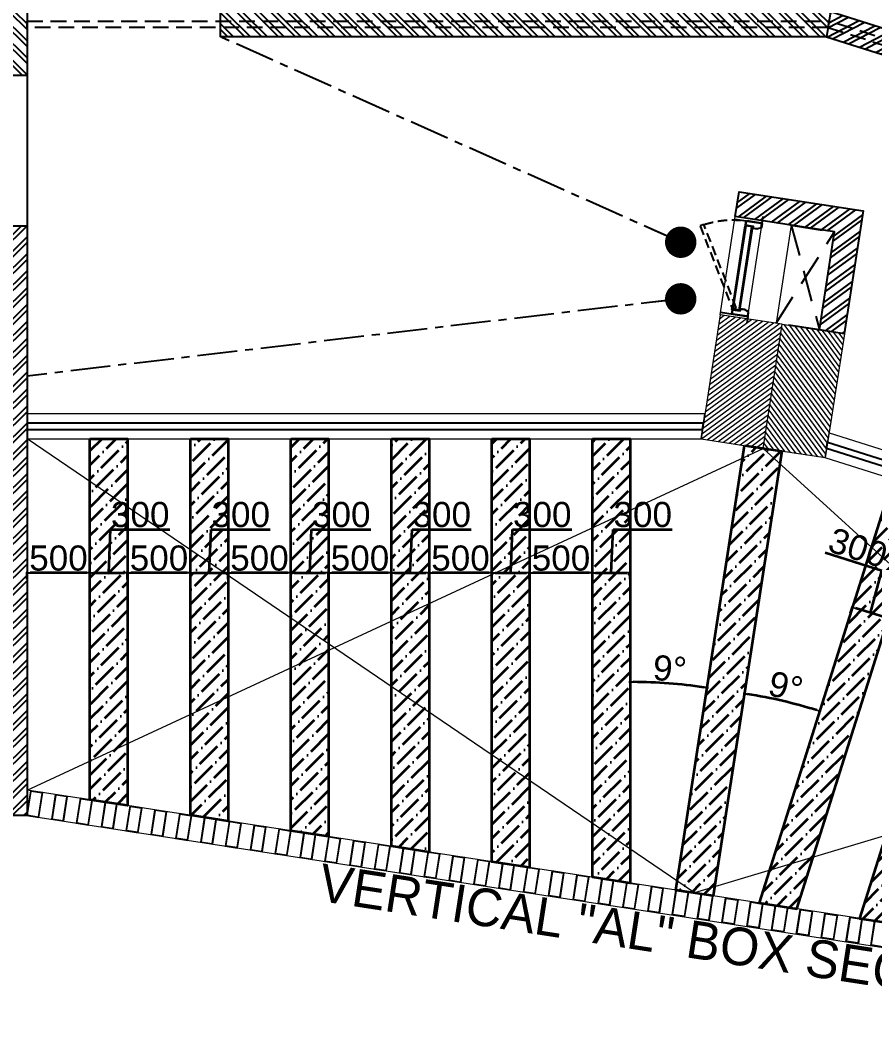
# Model space of a CAD drawing. Header units: millimetres. Extents: x 263321 to 2483465, y 33647 to 614421.
# Drawn here: x 2406541 to 2413346, y 375054 to 383017 of the extents above; entities that cross this region are included whole.
import ezdxf

# ---------------------------------------------------------------- set-up
doc = ezdxf.new("R2010")
doc.units = ezdxf.units.MM
doc.header["$PDMODE"] = 3
for name, pattern in [('( Hidden )', [0.375, 0.25, -0.125]), ('CENTER', [50.8, 31.75, -6.35, 6.35, -6.35]), ('HIDDEN', [0.375, 0.25, -0.125]), ('HIDDEN2', [0.1875, 0.125, -0.0625])]:
    doc.linetypes.add(name, pattern=pattern)
for name, color, linetype in [('A-PLAN -GLASS FRAME', 4, 'Continuous'), ('A-PLAN-DOOR', 7, 'Continuous'), ('A-PLAN-HIDDEN', 1, 'HIDDEN'), ('A-PLAN-RAILING', 2, 'Continuous'), ('A-PLAN-SLOPE', 250, 'Continuous'), ('A-PLAN-TEXT', 4, 'Continuous'), ('A-PLAN-WALL', 6, 'Continuous'), ('A-PLAN-WALL HATCH', 8, 'Continuous'), ('DIMENSIONS', 1, 'Continuous')]:
    doc.layers.add(name, color=color, linetype=linetype)
for name, color, linetype, lineweight in [('A-PLAN-COLUMN', 3, 'Continuous', 0), ('A-PLAN-RCC-HATCH', 8, 'Continuous', 13), ('A-PLAN-THIN', 251, 'Continuous', 15), ('IN-WALL', 134, 'Continuous', 25), ('Revisions', 250, 'Continuous', 13), ('SLAB', 3, 'Continuous', 35), ('TOA-FL-CPT-1', 8, 'Continuous', 5)]:
    doc.layers.add(name, color=color, linetype=linetype, lineweight=lineweight)
doc.styles.add('ARIAL', font='arial.ttf')
doc.styles.get("Standard").update_dxf_attribs({"font": 'arial.ttf'})
doc.dimstyles.new('DIM40', dxfattribs={"dimtxt": 80, "dimasz": 20, "dimexe": 30, "dimexo": 25, "dimgap": 20, "dimtad": 1, "dimdec": 0, "dimzin": 0, "dimdsep": 46, "dimtxsty": 'Standard', "dimblk1": 'DOT', "dimblk2": 'DOT', "dimsah": 1, "dimcen": 0.09, "dimclrd": 1, "dimclre": 1, "dimclrt": 2, "dimadec": 0, "dimazin": 0, "dimtfac": 1, "dimtdec": 0, "dimtofl": 0, "dimtmove": 0, "dimatfit": 0, "dimldrblk": 'DOT', "dimfxl": 1, "dimtolj": 1, "dimtzin": 0, "dimarcsym": 0})
doc.dimstyles.new('RSP 250', dxfattribs={"dimtxt": 225, "dimasz": 50, "dimexe": 0, "dimexo": 0, "dimgap": 25, "dimtad": 1, "dimdsep": 46, "dimtxsty": 'Standard', "dimblk": 'DOT', "dimcen": 2.5, "dimclrd": 256, "dimclre": 256, "dimclrt": 4, "dimadec": 0, "dimazin": 0, "dimtfac": 1, "dimtmove": 0, "dimatfit": 3, "dimfxl": 1, "dimarcsym": 0})
pattern_1 = [(45, (-240711.29, -277412.22), (42.09495, 154.348152), [198.4375, -39.6875, 0, -39.6875])]

# ---------------------------------------------------------------- blocks, each defined once
blk = doc.blocks.new('Columns')
at = {"layer": 'A-PLAN-RCC-HATCH'}
h = blk.add_hatch(dxfattribs=at)
h.set_pattern_fill('ANSI31', color=256, scale=250, angle=-8.75709, style=0)
h.set_pattern_definition([(36.2429116, (380108.467, -683846.95), (-18.4753086, 25.2036798), [])])
h.paths.add_polyline_path([(35404.6, -31463), (35898.7, -31539.1), (36051, -30550.8), (35556.8, -30474.6)])
h = blk.add_hatch(dxfattribs=at)
h.set_pattern_fill('ANSI31', color=256, scale=250, angle=-8.75709, style=0)
h.set_pattern_definition([(126.2429116, (-488660.95, -550020.52), (25.2036798, 18.4753086), [])])
h.paths.add_polyline_path([(36392.9, -31615.2), (35898.7, -31539.1), (36051, -30550.8), (36545.2, -30626.9)])
at = {"layer": 'A-PLAN-COLUMN', "elevation": 0}
for points in [[(35404.6, -31463), (35898.7, -31539.1), (36051, -30550.8), (35556.8, -30474.6)], [(36392.9, -31615.2), (35898.7, -31539.1), (36051, -30550.8), (36545.2, -30626.9)]]:
    blk.add_lwpolyline(points, close=True, dxfattribs=at)
blk = doc.blocks.new('A$C3F28102C')
at = {"layer": 'A-PLAN-DOOR'}
h = blk.add_hatch(dxfattribs=at)
h.set_pattern_fill('ANSI31', color=256, style=0)
h.set_pattern_definition([(315, (-1529.3283, 1000.1135), (-0.44194174, -0.44194174), [])])
h.paths.add_polyline_path([(1.3, -14.9), (0, -14.9), (0, 0), (1.3, 0)])
h.paths.add_polyline_path([(1.3, 0.2), (1.3, 0), (0, 0), (0, 1.1, 0.115729)])
h.paths.add_polyline_path([(4.9, -14.9), (3.6, -14.9), (3.6, 0), (4.9, 0)])
h.paths.add_polyline_path([(4.9, 0), (3.6, 0), (3.6, 0.2, 0.115729), (4.9, 1.1)])
at = {"layer": 'A-PLAN-DOOR', "color": 2}
for points in [[(1.3, 0.2), (1.3, -14.9), (0, -14.9), (0, 1.1)], [(3.6, 0.2), (3.6, -14.9), (4.9, -14.9), (4.9, 1.1)]]:
    blk.add_lwpolyline(points, dxfattribs=at)
for radius in [3.42, 2.42]:
    blk.add_circle((2.5, 3.4), radius, dxfattribs=at)
blk = doc.blocks.new('shaft door 750')
at = {"layer": 'A-PLAN-DOOR'}
for p, q in [((335.5, 59.8), (-335.5, 59.8)), ((-335.5, 0), (-335.5, 59.8)), ((335.5, 53.4), (-335.5, 53.4)), ((335.5, 6.5), (-335.5, 6.5)), ((335.5, 0), (-335.5, 0)), ((335.5, 0), (335.5, 59.8)), ((-374, -69.8), (-374, -64.8)), ((-374, -64.8), (-374, -69.8))]:
    blk.add_line(p, q, dxfattribs=at)
at = {"layer": 'A-PLAN-DOOR', "linetype": 'HIDDEN', "ltscale": 300}
blk.add_lwpolyline([(336.8, 59.8), (320.3, 31.3), (-295.2, 386.7), (-278.8, 415.2)], close=True, dxfattribs=at)
at = {"layer": 'A-PLAN-DOOR'}
for points in [[(-375, 150), (-375, 150), (-375, -70), (-430, -70)], [(375, 150.2), (375, 150.2), (375, -70), (430, -70)]]:
    blk.add_lwpolyline(points, dxfattribs=at)
for points in [[(-375, 51.9), (-374, 51.9), (-374, -61.8), (-375, -61.8)], [(-372.5, 58.3), (-340.6, 58.3), (-340.6, -3.5), (-325.6, -3.5), (-325.6, -34.7), (-340.2, -68.3), (-372.5, -68.3), (-372.5, -59.8), (-374, -59.8), (-374, -61.8), (-374, -69.8), (-339.1, -69.8), (-324.1, -34.9), (-324.1, -2), (-339.1, -2), (-339.1, 59.8), (-374, 59.8), (-374, 49.9), (-372.5, 49.9)], [(372.5, 58.3), (340.6, 58.3), (340.6, -3.5), (325.6, -3.5), (325.6, -34.7), (340.2, -68.3), (372.5, -68.3), (372.5, -59.8), (374, -59.8), (374, -61.8), (374, -69.8), (339.1, -69.8), (324.1, -34.9), (324.1, -2), (339.1, -2), (339.1, 59.8), (374, 59.8), (374, 49.9), (372.5, 49.9)], [(375, 51.9), (374, 51.9), (374, -61.8), (375, -61.8)]]:
    blk.add_lwpolyline(points, close=True, dxfattribs=at)
at = {"layer": 'A-PLAN-DOOR', "linetype": 'HIDDEN', "ltscale": 300}
blk.add_arc((337.6, 59.8), 711.6, 152.68066, 180, dxfattribs=at)
at = {"layer": 'A-PLAN-THIN'}
for p, q in [((395, 150), (-395, 150)), ((375, -70), (-375, -70))]:
    blk.add_line(p, q, dxfattribs=at)
at = {"layer": 'A-PLAN-DOOR', "xscale": -0.9973404255317604, "yscale": 0.9973404255317604, "zscale": 0.9973404255317604}
blk.add_blockref('A$C3F28102C', (339.1, 59.8), dxfattribs=at)
blk = doc.blocks.new('_DOT')
at = {"color": 0, "linetype": 'ByBlock'}
blk.add_line((-0.5, 0), (-1, 0), dxfattribs=at)
at = {"color": 0, "linetype": 'ByBlock', "const_width": 0.5}
blk.add_lwpolyline([(-0.25, 0, 1), (0.25, 0, 1)], format="xyb", close=True, dxfattribs=at)
blk = doc.blocks.new('Louvers Facade')
at = {"layer": 'A-PLAN-THIN'}
for p, q in [((916.4, -1672.5), (-4397.4, 1943.7)), ((-4397.4, -853.9), (1461.7, 1867.6)), ((1461.7, 1867.6), (6230.1, -2491)), ((7072, 176.9), (916.4, -1672.5))]:
    blk.add_line(p, q, dxfattribs=at)
blk.add_lwpolyline([(-4397.4, -853.9), (-4397.4, -1056.3), (6169.2, -2684), (6230.1, -2491)], close=True, dxfattribs=at)
at = {"layer": 'Revisions'}
for points in [[(-4401.7, -1055.6), (-4302.9, -1070.9), (-4272.4, -873.2), (-4371.3, -858)], [(-4396, -1051.5), (-4307.1, -1065.2), (-4278.1, -877.4), (-4367.1, -863.7)], [(-4204.1, -1086.1), (-4105.2, -1101.3), (-4074.8, -903.6), (-4173.6, -888.4)], [(-4198.4, -1081.9), (-4109.4, -1095.6), (-4080.5, -907.8), (-4169.4, -894.1)], [(-4006.4, -1116.5), (-3907.6, -1131.8), (-3877.1, -934.1), (-3975.9, -918.9)], [(-4000.7, -1112.4), (-3911.7, -1126.1), (-3882.8, -938.3), (-3971.8, -924.6)], [(-3808.7, -1147), (-3709.9, -1162.2), (-3679.4, -964.5), (-3778.3, -949.3)], [(-3803, -1142.8), (-3714.1, -1156.5), (-3685.1, -968.7), (-3774.1, -955)], [(-3611.1, -1177.4), (-3512.2, -1192.7), (-3481.8, -995), (-3580.6, -979.8)], [(-3605.3, -1173.3), (-3516.4, -1187), (-3487.5, -999.2), (-3576.4, -985.5)], [(-3413.4, -1207.9), (-3314.5, -1223.1), (-3284.1, -1025.4), (-3382.9, -1010.2)], [(-3407.7, -1203.7), (-3318.7, -1217.4), (-3289.8, -1029.6), (-3378.8, -1015.9)], [(-3215.7, -1238.3), (-3116.9, -1253.6), (-3086.4, -1055.9), (-3185.3, -1040.7)], [(-3210, -1234.2), (-3121.1, -1247.9), (-3092.1, -1060.1), (-3181.1, -1046.4)], [(-3018, -1268.8), (-2919.2, -1284), (-2888.8, -1086.3), (-2987.6, -1071.1)], [(-3012.3, -1264.6), (-2923.4, -1278.3), (-2894.5, -1090.5), (-2983.4, -1076.8)], [(-2820.4, -1299.2), (-2721.5, -1314.5), (-2691.1, -1116.8), (-2789.9, -1101.6)], [(-2814.7, -1295.1), (-2725.7, -1308.8), (-2696.8, -1121), (-2785.7, -1107.3)], [(-2622.7, -1329.7), (-2523.9, -1344.9), (-2493.4, -1147.2), (-2592.3, -1132)], [(-2617, -1325.5), (-2528.1, -1339.2), (-2499.1, -1151.4), (-2588.1, -1137.7)], [(-2425, -1360.1), (-2326.2, -1375.4), (-2295.8, -1177.7), (-2394.6, -1162.5)], [(-2419.3, -1355.9), (-2330.4, -1369.7), (-2301.5, -1181.9), (-2390.4, -1168.2)], [(-2227.4, -1390.6), (-2128.5, -1405.8), (-2098.1, -1208.1), (-2196.9, -1192.9)], [(-2221.7, -1386.4), (-2132.7, -1400.1), (-2103.8, -1212.3), (-2192.7, -1198.6)], [(-2029.7, -1421), (-1930.9, -1436.3), (-1900.4, -1238.6), (-1999.3, -1223.4)], [(-2024, -1416.8), (-1935, -1430.5), (-1906.1, -1242.8), (-1995.1, -1229.1)], [(-1832, -1451.5), (-1733.2, -1466.7), (-1702.8, -1269), (-1801.6, -1253.8)], [(-1826.3, -1447.3), (-1737.4, -1461), (-1708.5, -1273.2), (-1797.4, -1259.5)], [(-1634.4, -1481.9), (-1535.5, -1497.2), (-1505.1, -1299.5), (-1603.9, -1284.3)], [(-1628.7, -1477.7), (-1539.7, -1491.4), (-1510.8, -1303.7), (-1599.7, -1290)], [(-1436.7, -1512.4), (-1337.9, -1527.6), (-1307.4, -1329.9), (-1406.2, -1314.7)], [(-1431, -1508.2), (-1342, -1521.9), (-1313.1, -1334.1), (-1402.1, -1320.4)], [(-1239, -1542.8), (-1140.2, -1558), (-1109.7, -1360.4), (-1208.6, -1345.2)], [(-1233.3, -1538.6), (-1144.4, -1552.3), (-1115.4, -1364.6), (-1204.4, -1350.9)], [(-1041.4, -1573.3), (-942.5, -1588.5), (-912.1, -1390.8), (-1010.9, -1375.6)], [(-1035.7, -1569.1), (-946.7, -1582.8), (-917.8, -1395), (-1006.7, -1381.3)], [(-843.7, -1603.7), (-744.9, -1618.9), (-714.4, -1421.3), (-813.2, -1406.1)], [(-838, -1599.5), (-749, -1613.2), (-720.1, -1425.5), (-809.1, -1411.8)], [(-646, -1634.2), (-547.2, -1649.4), (-516.7, -1451.7), (-615.6, -1436.5)], [(-640.3, -1630), (-551.4, -1643.7), (-522.4, -1455.9), (-611.4, -1442.2)], [(-448.4, -1664.6), (-349.5, -1679.8), (-319.1, -1482.2), (-417.9, -1467)], [(-442.7, -1660.4), (-353.7, -1674.1), (-324.8, -1486.4), (-413.7, -1472.7)], [(-250.7, -1695.1), (-151.9, -1710.3), (-121.4, -1512.6), (-220.2, -1497.4)], [(-245, -1690.9), (-156, -1704.6), (-127.1, -1516.8), (-216.1, -1503.1)], [(-53, -1725.5), (45.8, -1740.7), (76.3, -1543.1), (-22.6, -1527.9)], [(-47.3, -1721.3), (41.6, -1735), (70.6, -1547.3), (-18.4, -1533.6)], [(144.7, -1756), (243.5, -1771.2), (273.9, -1573.5), (175.1, -1558.3)], [(150.4, -1751.8), (239.3, -1765.5), (268.2, -1577.7), (179.3, -1564)], [(342.3, -1786.4), (441.2, -1801.6), (471.6, -1604), (372.8, -1588.7)], [(348, -1782.2), (437, -1795.9), (465.9, -1608.2), (376.9, -1594.5)], [(540, -1816.9), (638.8, -1832.1), (669.3, -1634.4), (570.4, -1619.2)], [(545.7, -1812.7), (634.6, -1826.4), (663.6, -1638.6), (574.6, -1624.9)], [(836.5, -1862.5), (737.7, -1847.3), (768.1, -1649.6), (866.9, -1664.9)], [(832.3, -1856.8), (743.4, -1843.1), (772.3, -1655.3), (861.2, -1669.1)], [(935.3, -1877.8), (1034.2, -1893), (1064.6, -1695.3), (965.8, -1680.1)], [(941, -1873.6), (1030, -1887.3), (1058.9, -1699.5), (970, -1685.8)], [(1231.8, -1923.4), (1133, -1908.2), (1163.4, -1710.5), (1262.3, -1725.8)], [(1227.6, -1917.7), (1138.7, -1904), (1167.6, -1716.2), (1256.6, -1730)], [(1429.5, -1953.9), (1330.7, -1938.7), (1361.1, -1741), (1459.9, -1756.2)], [(1425.3, -1948.2), (1336.4, -1934.5), (1365.3, -1746.7), (1454.2, -1760.4)], [(1627.2, -1984.3), (1528.3, -1969.1), (1558.8, -1771.4), (1657.6, -1786.7)], [(1623, -1978.6), (1534, -1964.9), (1563, -1777.1), (1651.9, -1790.8)], [(1824.8, -2014.8), (1726, -1999.6), (1756.4, -1801.9), (1855.3, -1817.1)], [(1820.7, -2009.1), (1731.7, -1995.4), (1760.6, -1807.6), (1849.6, -1821.3)], [(2022.5, -2045.2), (1923.7, -2030), (1954.1, -1832.3), (2053, -1847.6)], [(2018.3, -2039.5), (1929.4, -2025.8), (1958.3, -1838), (2047.2, -1851.7)], [(2220.2, -2075.7), (2121.3, -2060.5), (2151.8, -1862.8), (2250.6, -1878)], [(2216, -2070), (2127, -2056.3), (2156, -1868.5), (2244.9, -1882.2)], [(2417.8, -2106.1), (2319, -2090.9), (2349.5, -1893.2), (2448.3, -1908.5)], [(2413.7, -2100.4), (2324.7, -2086.7), (2353.6, -1898.9), (2442.6, -1912.6)]]:
    blk.add_lwpolyline(points, close=True, dxfattribs=at)
at = {"layer": 'A-PLAN-TEXT', "insert": (849.6, -1881.2), "char_height": 300, "width": 7970.437, "attachment_point": 2, "rotation": 351.26653, "style": 'ARIAL'}
blk.add_mtext('\\pi0.483;{\\fCentury Gothic|b0|i0|c0|p34; VERTICAL "AL" BOX SECTIONS}', dxfattribs=at)
blk = doc.blocks.new('*D192')
at = {"layer": 'Defpoints', "color": 0, "linetype": 'HIDDEN2', "transparency": 16777216}
for p in [(-1211.3, -912.2), (-300.5, -965.5), (-801.4, -2869.1), (-1211.3, -4449.3), (-845.8, -4505.6)]:
    blk.add_point(p, dxfattribs=at)
at = {"layer": 'DIMENSIONS', "lineweight": -2, "transparency": 16777216}
blk.add_arc((-1211.3, -6878.1), 4029.9, 81.59835, 89.64456, dxfattribs=at)
at = {"layer": 'DIMENSIONS', "linetype": 'HIDDEN2', "lineweight": -2, "transparency": 16777216, "xscale": 25, "yscale": 25, "zscale": 25}
for p, rotation in [((-1211.3, -2848.2), 179.822280649777), ((-597.7, -2895.2), 351.4206309859661)]:
    blk.add_blockref('_DOT', p, dxfattribs=dict(at, rotation=rotation))
at = {"layer": 'DIMENSIONS', "color": 4, "linetype": 'HIDDEN2', "transparency": 16777216, "insert": (-894.7, -2743.2), "char_height": 200, "attachment_point": 5, "rotation": 355.62146}
blk.add_mtext('9°', dxfattribs=at)
blk = doc.blocks.new('*D193')
at = {"layer": 'Defpoints', "color": 0, "linetype": 'HIDDEN2', "transparency": 16777216}
for p in [(-4, -1011.2), (880.6, -1234.5), (100.7, -3023.9), (-549.3, -4551.2), (-183.8, -4607.5)]:
    blk.add_point(p, dxfattribs=at)
at = {"layer": 'DIMENSIONS', "lineweight": -2, "transparency": 16777216}
blk.add_arc((-914.8, -6923.8), 4029.9, 72.84126, 80.88747, dxfattribs=at)
at = {"layer": 'DIMENSIONS', "linetype": 'HIDDEN2', "lineweight": -2, "transparency": 16777216, "xscale": 25, "yscale": 25, "zscale": 25}
for p, rotation in [((-301.2, -2940.9), 171.0651922855919), ((298, -3080.7), 342.6635426217803)]:
    blk.add_blockref('_DOT', p, dxfattribs=dict(at, rotation=rotation))
at = {"layer": 'DIMENSIONS', "color": 4, "linetype": 'HIDDEN2', "transparency": 16777216, "insert": (27.7, -2885.3), "char_height": 200, "attachment_point": 5, "rotation": 346.86437}
blk.add_mtext('9°', dxfattribs=at)
blk = doc.blocks.new('*D194')
at = {"layer": 'Defpoints', "color": 0, "linetype": 'HIDDEN2', "transparency": 16777216}
for p in [(-2811.3, -1980), (-2811.3, -2029.6), (-2311.3, -2029.6)]:
    blk.add_point(p, dxfattribs=at)
at = {"layer": 'DIMENSIONS', "lineweight": -2, "transparency": 16777216}
for p, q in [((-2811.3, -2029.6), (-2811.3, -1980)), ((-2336.3, -1980), (-2786.3, -1980)), ((-2311.3, -2029.6), (-2311.3, -1980))]:
    blk.add_line(p, q, dxfattribs=at)
at = {"layer": 'DIMENSIONS', "linetype": 'HIDDEN2', "lineweight": -2, "transparency": 16777216, "xscale": 25, "yscale": 25, "zscale": 25, "rotation": 180}
blk.add_blockref('_DOT', (-2811.3, -1980), dxfattribs=at)
at = {"layer": 'DIMENSIONS', "linetype": 'HIDDEN2', "lineweight": -2, "transparency": 16777216, "xscale": 25, "yscale": 25, "zscale": 25}
blk.add_blockref('_DOT', (-2311.3, -1980), dxfattribs=at)
at = {"layer": 'DIMENSIONS', "color": 4, "linetype": 'HIDDEN2', "transparency": 16777216, "insert": (-2561.3, -1862.9), "char_height": 200, "attachment_point": 5}
blk.add_mtext('500', dxfattribs=at)
blk = doc.blocks.new('*D195')
at = {"layer": 'Defpoints', "color": 0, "linetype": 'HIDDEN2', "transparency": 16777216}
for p in [(-2011.3, -1980), (-2311.3, -2029.6), (-2011.3, -2029.6)]:
    blk.add_point(p, dxfattribs=at)
at = {"layer": 'DIMENSIONS', "lineweight": -2, "transparency": 16777216}
for p, q in [((-2161.3, -1980), (-2146, -1633.3)), ((-2146, -1633.3), (-1675, -1633.3)), ((-2311.3, -2029.6), (-2311.3, -1980)), ((-2286.3, -1980), (-2036.3, -1980)), ((-2011.3, -2029.6), (-2011.3, -1980))]:
    blk.add_line(p, q, dxfattribs=at)
at = {"layer": 'DIMENSIONS', "linetype": 'HIDDEN2', "lineweight": -2, "transparency": 16777216, "xscale": 25, "yscale": 25, "zscale": 25, "rotation": 180}
blk.add_blockref('_DOT', (-2311.3, -1980), dxfattribs=at)
at = {"layer": 'DIMENSIONS', "linetype": 'HIDDEN2', "lineweight": -2, "transparency": 16777216, "xscale": 25, "yscale": 25, "zscale": 25}
blk.add_blockref('_DOT', (-2011.3, -1980), dxfattribs=at)
at = {"layer": 'DIMENSIONS', "color": 4, "linetype": 'HIDDEN2', "transparency": 16777216, "insert": (-1910.5, -1516.1), "char_height": 200, "attachment_point": 5}
blk.add_mtext('300', dxfattribs=at)
blk = doc.blocks.new('*D196')
at = {"layer": 'Defpoints', "color": 0, "linetype": 'HIDDEN2', "transparency": 16777216}
for p in [(-2011.3, -1980), (-2011.3, -2029.6), (-1511.3, -2029.6)]:
    blk.add_point(p, dxfattribs=at)
at = {"layer": 'DIMENSIONS', "lineweight": -2, "transparency": 16777216}
for p, q in [((-2011.3, -2029.6), (-2011.3, -1980)), ((-1536.3, -1980), (-1986.3, -1980)), ((-1511.3, -2029.6), (-1511.3, -1980))]:
    blk.add_line(p, q, dxfattribs=at)
at = {"layer": 'DIMENSIONS', "linetype": 'HIDDEN2', "lineweight": -2, "transparency": 16777216, "xscale": 25, "yscale": 25, "zscale": 25, "rotation": 180}
blk.add_blockref('_DOT', (-2011.3, -1980), dxfattribs=at)
at = {"layer": 'DIMENSIONS', "linetype": 'HIDDEN2', "lineweight": -2, "transparency": 16777216, "xscale": 25, "yscale": 25, "zscale": 25}
blk.add_blockref('_DOT', (-1511.3, -1980), dxfattribs=at)
at = {"layer": 'DIMENSIONS', "color": 4, "linetype": 'HIDDEN2', "transparency": 16777216, "insert": (-1761.3, -1862.9), "char_height": 200, "attachment_point": 5}
blk.add_mtext('500', dxfattribs=at)
blk = doc.blocks.new('*D197')
at = {"layer": 'Defpoints', "color": 0, "linetype": 'HIDDEN2', "transparency": 16777216}
for p in [(-1211.3, -1980), (-1511.3, -2029.6), (-1211.3, -2029.6)]:
    blk.add_point(p, dxfattribs=at)
at = {"layer": 'DIMENSIONS', "lineweight": -2, "transparency": 16777216}
for p, q in [((-1361.3, -1980), (-1346, -1633.3)), ((-1346, -1633.3), (-875, -1633.3)), ((-1511.3, -2029.6), (-1511.3, -1980)), ((-1486.3, -1980), (-1236.3, -1980)), ((-1211.3, -2029.6), (-1211.3, -1980))]:
    blk.add_line(p, q, dxfattribs=at)
at = {"layer": 'DIMENSIONS', "linetype": 'HIDDEN2', "lineweight": -2, "transparency": 16777216, "xscale": 25, "yscale": 25, "zscale": 25, "rotation": 180}
blk.add_blockref('_DOT', (-1511.3, -1980), dxfattribs=at)
at = {"layer": 'DIMENSIONS', "linetype": 'HIDDEN2', "lineweight": -2, "transparency": 16777216, "xscale": 25, "yscale": 25, "zscale": 25}
blk.add_blockref('_DOT', (-1211.3, -1980), dxfattribs=at)
at = {"layer": 'DIMENSIONS', "color": 4, "linetype": 'HIDDEN2', "transparency": 16777216, "insert": (-1110.5, -1516.1), "char_height": 200, "attachment_point": 5}
blk.add_mtext('300', dxfattribs=at)
blk = doc.blocks.new('*D198')
at = {"layer": 'Defpoints', "color": 0, "linetype": 'HIDDEN2', "transparency": 16777216}
for p in [(-6011.3, -1980), (-6011.3, -2029.6), (-5511.3, -2029.6)]:
    blk.add_point(p, dxfattribs=at)
at = {"layer": 'DIMENSIONS', "lineweight": -2, "transparency": 16777216}
for p, q in [((-6011.3, -2029.6), (-6011.3, -1980)), ((-5536.3, -1980), (-5986.3, -1980)), ((-5511.3, -2029.6), (-5511.3, -1980))]:
    blk.add_line(p, q, dxfattribs=at)
at = {"layer": 'DIMENSIONS', "linetype": 'HIDDEN2', "lineweight": -2, "transparency": 16777216, "xscale": 25, "yscale": 25, "zscale": 25, "rotation": 180}
blk.add_blockref('_DOT', (-6011.3, -1980), dxfattribs=at)
at = {"layer": 'DIMENSIONS', "linetype": 'HIDDEN2', "lineweight": -2, "transparency": 16777216, "xscale": 25, "yscale": 25, "zscale": 25}
blk.add_blockref('_DOT', (-5511.3, -1980), dxfattribs=at)
at = {"layer": 'DIMENSIONS', "color": 4, "linetype": 'HIDDEN2', "transparency": 16777216, "insert": (-5761.3, -1862.9), "char_height": 200, "attachment_point": 5}
blk.add_mtext('500', dxfattribs=at)
blk = doc.blocks.new('*D199')
at = {"layer": 'Defpoints', "color": 0, "linetype": 'HIDDEN2', "transparency": 16777216}
for p in [(-5211.3, -1980), (-5211.3, -2029.6), (-4711.3, -2029.6)]:
    blk.add_point(p, dxfattribs=at)
at = {"layer": 'DIMENSIONS', "lineweight": -2, "transparency": 16777216}
for p, q in [((-5211.3, -2029.6), (-5211.3, -1980)), ((-4736.3, -1980), (-5186.3, -1980)), ((-4711.3, -2029.6), (-4711.3, -1980))]:
    blk.add_line(p, q, dxfattribs=at)
at = {"layer": 'DIMENSIONS', "linetype": 'HIDDEN2', "lineweight": -2, "transparency": 16777216, "xscale": 25, "yscale": 25, "zscale": 25, "rotation": 180}
blk.add_blockref('_DOT', (-5211.3, -1980), dxfattribs=at)
at = {"layer": 'DIMENSIONS', "linetype": 'HIDDEN2', "lineweight": -2, "transparency": 16777216, "xscale": 25, "yscale": 25, "zscale": 25}
blk.add_blockref('_DOT', (-4711.3, -1980), dxfattribs=at)
at = {"layer": 'DIMENSIONS', "color": 4, "linetype": 'HIDDEN2', "transparency": 16777216, "insert": (-4961.3, -1862.9), "char_height": 200, "attachment_point": 5}
blk.add_mtext('500', dxfattribs=at)
blk = doc.blocks.new('*D200')
at = {"layer": 'Defpoints', "color": 0, "linetype": 'HIDDEN2', "transparency": 16777216}
for p in [(-4411.3, -1980), (-4711.3, -2029.6), (-4411.3, -2029.6)]:
    blk.add_point(p, dxfattribs=at)
at = {"layer": 'DIMENSIONS', "lineweight": -2, "transparency": 16777216}
for p, q in [((-4561.3, -1980), (-4546, -1633.3)), ((-4546, -1633.3), (-4075, -1633.3)), ((-4711.3, -2029.6), (-4711.3, -1980)), ((-4686.3, -1980), (-4436.3, -1980)), ((-4411.3, -2029.6), (-4411.3, -1980))]:
    blk.add_line(p, q, dxfattribs=at)
at = {"layer": 'DIMENSIONS', "linetype": 'HIDDEN2', "lineweight": -2, "transparency": 16777216, "xscale": 25, "yscale": 25, "zscale": 25, "rotation": 180}
blk.add_blockref('_DOT', (-4711.3, -1980), dxfattribs=at)
at = {"layer": 'DIMENSIONS', "linetype": 'HIDDEN2', "lineweight": -2, "transparency": 16777216, "xscale": 25, "yscale": 25, "zscale": 25}
blk.add_blockref('_DOT', (-4411.3, -1980), dxfattribs=at)
at = {"layer": 'DIMENSIONS', "color": 4, "linetype": 'HIDDEN2', "transparency": 16777216, "insert": (-4310.5, -1516.1), "char_height": 200, "attachment_point": 5}
blk.add_mtext('300', dxfattribs=at)
blk = doc.blocks.new('*D201')
at = {"layer": 'Defpoints', "color": 0, "linetype": 'HIDDEN2', "transparency": 16777216}
for p in [(-4411.3, -1980), (-4411.3, -2029.6), (-3911.3, -2029.6)]:
    blk.add_point(p, dxfattribs=at)
at = {"layer": 'DIMENSIONS', "lineweight": -2, "transparency": 16777216}
for p, q in [((-4411.3, -2029.6), (-4411.3, -1980)), ((-3936.3, -1980), (-4386.3, -1980)), ((-3911.3, -2029.6), (-3911.3, -1980))]:
    blk.add_line(p, q, dxfattribs=at)
at = {"layer": 'DIMENSIONS', "linetype": 'HIDDEN2', "lineweight": -2, "transparency": 16777216, "xscale": 25, "yscale": 25, "zscale": 25, "rotation": 180}
blk.add_blockref('_DOT', (-4411.3, -1980), dxfattribs=at)
at = {"layer": 'DIMENSIONS', "linetype": 'HIDDEN2', "lineweight": -2, "transparency": 16777216, "xscale": 25, "yscale": 25, "zscale": 25}
blk.add_blockref('_DOT', (-3911.3, -1980), dxfattribs=at)
at = {"layer": 'DIMENSIONS', "color": 4, "linetype": 'HIDDEN2', "transparency": 16777216, "insert": (-4161.3, -1862.9), "char_height": 200, "attachment_point": 5}
blk.add_mtext('500', dxfattribs=at)
blk = doc.blocks.new('*D202')
at = {"layer": 'Defpoints', "color": 0, "linetype": 'HIDDEN2', "transparency": 16777216}
for p in [(-3611.3, -1980), (-3911.3, -2029.6), (-3611.3, -2029.6)]:
    blk.add_point(p, dxfattribs=at)
at = {"layer": 'DIMENSIONS', "lineweight": -2, "transparency": 16777216}
for p, q in [((-3761.3, -1980), (-3746, -1633.3)), ((-3746, -1633.3), (-3275, -1633.3)), ((-3911.3, -2029.6), (-3911.3, -1980)), ((-3886.3, -1980), (-3636.3, -1980)), ((-3611.3, -2029.6), (-3611.3, -1980))]:
    blk.add_line(p, q, dxfattribs=at)
at = {"layer": 'DIMENSIONS', "linetype": 'HIDDEN2', "lineweight": -2, "transparency": 16777216, "xscale": 25, "yscale": 25, "zscale": 25, "rotation": 180}
blk.add_blockref('_DOT', (-3911.3, -1980), dxfattribs=at)
at = {"layer": 'DIMENSIONS', "linetype": 'HIDDEN2', "lineweight": -2, "transparency": 16777216, "xscale": 25, "yscale": 25, "zscale": 25}
blk.add_blockref('_DOT', (-3611.3, -1980), dxfattribs=at)
at = {"layer": 'DIMENSIONS', "color": 4, "linetype": 'HIDDEN2', "transparency": 16777216, "insert": (-3510.5, -1516.1), "char_height": 200, "attachment_point": 5}
blk.add_mtext('300', dxfattribs=at)
blk = doc.blocks.new('*D203')
at = {"layer": 'Defpoints', "color": 0, "linetype": 'HIDDEN2', "transparency": 16777216}
for p in [(-3611.3, -1980), (-3611.3, -2029.6), (-3111.3, -2029.6)]:
    blk.add_point(p, dxfattribs=at)
at = {"layer": 'DIMENSIONS', "lineweight": -2, "transparency": 16777216}
for p, q in [((-3611.3, -2029.6), (-3611.3, -1980)), ((-3136.3, -1980), (-3586.3, -1980)), ((-3111.3, -2029.6), (-3111.3, -1980))]:
    blk.add_line(p, q, dxfattribs=at)
at = {"layer": 'DIMENSIONS', "linetype": 'HIDDEN2', "lineweight": -2, "transparency": 16777216, "xscale": 25, "yscale": 25, "zscale": 25, "rotation": 180}
blk.add_blockref('_DOT', (-3611.3, -1980), dxfattribs=at)
at = {"layer": 'DIMENSIONS', "linetype": 'HIDDEN2', "lineweight": -2, "transparency": 16777216, "xscale": 25, "yscale": 25, "zscale": 25}
blk.add_blockref('_DOT', (-3111.3, -1980), dxfattribs=at)
at = {"layer": 'DIMENSIONS', "color": 4, "linetype": 'HIDDEN2', "transparency": 16777216, "insert": (-3361.3, -1862.9), "char_height": 200, "attachment_point": 5}
blk.add_mtext('500', dxfattribs=at)
blk = doc.blocks.new('*D204')
at = {"layer": 'Defpoints', "color": 0, "linetype": 'HIDDEN2', "transparency": 16777216}
for p in [(-2811.3, -1980), (-3111.3, -2029.6), (-2811.3, -2029.6)]:
    blk.add_point(p, dxfattribs=at)
at = {"layer": 'DIMENSIONS', "lineweight": -2, "transparency": 16777216}
for p, q in [((-2961.3, -1980), (-2946, -1633.3)), ((-2946, -1633.3), (-2475, -1633.3)), ((-3111.3, -2029.6), (-3111.3, -1980)), ((-3086.3, -1980), (-2836.3, -1980)), ((-2811.3, -2029.6), (-2811.3, -1980))]:
    blk.add_line(p, q, dxfattribs=at)
at = {"layer": 'DIMENSIONS', "linetype": 'HIDDEN2', "lineweight": -2, "transparency": 16777216, "xscale": 25, "yscale": 25, "zscale": 25, "rotation": 180}
blk.add_blockref('_DOT', (-3111.3, -1980), dxfattribs=at)
at = {"layer": 'DIMENSIONS', "linetype": 'HIDDEN2', "lineweight": -2, "transparency": 16777216, "xscale": 25, "yscale": 25, "zscale": 25}
blk.add_blockref('_DOT', (-2811.3, -1980), dxfattribs=at)
at = {"layer": 'DIMENSIONS', "color": 4, "linetype": 'HIDDEN2', "transparency": 16777216, "insert": (-2710.5, -1516.1), "char_height": 200, "attachment_point": 5}
blk.add_mtext('300', dxfattribs=at)
blk = doc.blocks.new('*D205')
at = {"layer": 'Defpoints', "color": 0, "linetype": 'HIDDEN2', "transparency": 16777216}
for p in [(-5211.3, -1980), (-5511.3, -2029.6), (-5211.3, -2029.6)]:
    blk.add_point(p, dxfattribs=at)
at = {"layer": 'DIMENSIONS', "lineweight": -2, "transparency": 16777216}
for p, q in [((-5361.3, -1980), (-5346, -1633.3)), ((-5346, -1633.3), (-4875, -1633.3)), ((-5511.3, -2029.6), (-5511.3, -1980)), ((-5486.3, -1980), (-5236.3, -1980)), ((-5211.3, -2029.6), (-5211.3, -1980))]:
    blk.add_line(p, q, dxfattribs=at)
at = {"layer": 'DIMENSIONS', "linetype": 'HIDDEN2', "lineweight": -2, "transparency": 16777216, "xscale": 25, "yscale": 25, "zscale": 25, "rotation": 180}
blk.add_blockref('_DOT', (-5511.3, -1980), dxfattribs=at)
at = {"layer": 'DIMENSIONS', "linetype": 'HIDDEN2', "lineweight": -2, "transparency": 16777216, "xscale": 25, "yscale": 25, "zscale": 25}
blk.add_blockref('_DOT', (-5211.3, -1980), dxfattribs=at)
at = {"layer": 'DIMENSIONS', "color": 4, "linetype": 'HIDDEN2', "transparency": 16777216, "insert": (-5110.5, -1516.1), "char_height": 200, "attachment_point": 5}
blk.add_mtext('300', dxfattribs=at)
blk = doc.blocks.new('*D217')
at = {"layer": 'Defpoints', "color": 0, "linetype": 'HIDDEN2', "transparency": 16777216}
for p in [(544.3, -2300.1), (559.3, -2252.7), (830.4, -2390.3)]:
    blk.add_point(p, dxfattribs=at)
at = {"layer": 'DIMENSIONS', "lineweight": -2, "transparency": 16777216}
for p, q in [((792.1, -1962.7), (342.9, -1820.9)), ((702.3, -2297.9), (792.1, -1962.7)), ((544.3, -2300.1), (559.3, -2252.7)), ((821.5, -2335.5), (583.1, -2260.2)), ((830.4, -2390.3), (845.4, -2343))]:
    blk.add_line(p, q, dxfattribs=at)
at = {"layer": 'DIMENSIONS', "linetype": 'HIDDEN2', "lineweight": -2, "transparency": 16777216, "xscale": 25, "yscale": 25, "zscale": 25}
for p, rotation in [((559.3, -2252.7), 162.4858232729836), ((845.4, -2343), 342.4858232729836)]:
    blk.add_blockref('_DOT', p, dxfattribs=dict(at, rotation=rotation))
at = {"layer": 'DIMENSIONS', "color": 4, "linetype": 'HIDDEN2', "transparency": 16777216, "insert": (602.8, -1780.1), "char_height": 200, "attachment_point": 5, "rotation": 342.48582}
blk.add_mtext('300', dxfattribs=at)
blk = doc.blocks.new('Balcony')
at = {"layer": 'A-PLAN-WALL HATCH'}
h = blk.add_hatch(dxfattribs=at)
h.set_pattern_fill('ANSI32', color=256, scale=10, angle=-90, style=0)
h.paths.add_polyline_path([(-4519.9, 887.7), (-4719.9, 887.7), (-4719.9, 382.1), (-4519.9, 382.1)])
h = blk.add_hatch(dxfattribs=at)
h.set_pattern_fill('ANSI32', color=256, scale=10, angle=-90, style=0)
h.set_pattern_definition([(315, (-239219.94, -379012.27), (67.35192, 67.35192), []), (315, (-239219.94, -379057.17), (67.35192, 67.35192), [])])
h.paths.add_polyline_path([(-2979.9, 887.7), (1874.6, 887.7), (1843.8, 687.7), (-2979.9, 687.7)])
h = blk.add_hatch(dxfattribs=at)
h.set_pattern_fill('ANSI32', color=256, scale=10, angle=-90, style=0)
h.set_pattern_definition([(207.485823, (117464.77, -433956.47), (-43.96065, 84.498662), []), (207.485823, (117451.25, -433999.29), (-43.96065, 84.498662), [])])
h.paths.add_polyline_path([(6504, -573.2), (1874.6, 887.7), (1843.8, 687.7), (6443.8, -763.9)])
h = blk.add_hatch(dxfattribs=at)
h.set_pattern_fill('ANSI32', color=256, scale=10, angle=81.24291, style=0)
h.set_pattern_definition([(216.242912, (-198889.98, 356151.435), (-56.31274, 76.820816), []), (216.242912, (-198896.82, 356107.06), (-56.31274, 76.820816), [])])
h.paths.add_polyline_path([(1147.9, -545.5), (2136.2, -697.7), (2136.2, -697.7), (2136.2, -697.7), (2136.2, -697.7), (2136.2, -697.7), (2136.2, -697.7), (2136.2, -697.7), (2136.2, -697.7), (2136.2, -697.7), (1985.5, -1676.2), (1985.5, -1676.2), (1985.5, -1676.2), (1787.9, -1645.7), (1908.1, -864.9), (1117.5, -743.1)])
h = blk.add_hatch(dxfattribs=at)
h.set_pattern_fill('ANSI32', color=256, scale=10, angle=-90, style=0)
h.set_pattern_definition([(45, (-241519.94, 418987.73), (67.35192, -67.35192), []), (45, (-241519.94, 419032.63), (67.35192, -67.35192), [])])
h.paths.add_polyline_path([(-4519.9, -817.9), (-4719.9, -817.9), (-4719.9, -5512.3), (-4519.9, -5512.3)])
at = {"layer": 'A-PLAN -GLASS FRAME', "linetype": '( Hidden )', "ltscale": 500}
for points in [[(-4519.9, 812.7), (1863, 812.7), (1855.3, 762.7), (-4519.9, 762.7)], [(7950.1, -1108.2), (1863, 812.7), (1855.3, 762.7), (7935, -1155.9)]]:
    blk.add_lwpolyline(points, close=True, dxfattribs=at)
at = {"layer": 'A-PLAN-HIDDEN', "ltscale": 1000, "elevation": 0}
blk.add_lwpolyline([(1562.2, -811.7), (1787.9, -1645.7), (1441.9, -1592.4), (1908.1, -864.9), (1562.2, -811.7), (1908.1, -864.9)], dxfattribs=at)
at = {"layer": 'A-PLAN-RAILING'}
for points in [[(-4519.9, -2437.3), (856.5, -2437.3), (864.2, -2387.3), (-4519.9, -2387.3)], [(6972, -4207.5), (1844.8, -2589.5), (1852.5, -2539.5), (6987.1, -4159.8)]]:
    blk.add_lwpolyline(points, close=True, dxfattribs=at)
at = {"layer": 'A-PLAN-THIN'}
blk.add_line((1562.2, -811.7), (1441.9, -1592.4), dxfattribs=at)
for points in [[(875.7, -2312.3), (-4519.9, -2312.3), (-4519.9, -2512.3), (844.9, -2512.3), (844.9, -2512.3), (875.4, -2314.6), (875.7, -2312.3)], [(1864.1, -2464.5), (7009.6, -4088.3), (6949.4, -4279), (1833.3, -2664.5), (1833.3, -2664.5), (1863.7, -2466.8), (1864.1, -2464.5)]]:
    blk.add_lwpolyline(points, dxfattribs=at)
at = {"layer": 'A-PLAN-WALL'}
for points in [[(-2979.9, 887.7), (1874.6, 887.7), (1843.8, 687.7), (-2979.9, 687.7), (-2979.9, 887.7)], [(6504, -573.2), (1874.6, 887.7), (1843.8, 687.7), (6443.8, -763.9), (6504, -573.2)]]:
    blk.add_lwpolyline(points, dxfattribs=at)
blk.add_lwpolyline([(1147.9, -545.5), (1147.9, -545.5), (1147.9, -545.5), (2136.2, -697.7), (2136.2, -697.7), (2136.2, -697.7), (2136.2, -697.7), (2136.2, -697.7), (2136.2, -697.7), (2136.2, -697.7), (2136.2, -697.7), (2136.2, -697.7), (2136.2, -697.7), (2136.2, -697.7), (1985.5, -1676.2), (1985.5, -1676.2), (1985.5, -1676.2), (1985.5, -1676.2), (1985.5, -1676.2), (1787.9, -1645.7), (1787.9, -1645.7), (1787.9, -1645.7), (1908.1, -864.9), (1117.5, -743.1)], close=True, dxfattribs=at)
at = {"layer": 'IN-WALL'}
blk.add_lwpolyline([(-4719.9, -5512.3), (-4719.9, 887.7), (-4519.9, 887.7), (-4519.9, -5512.3), (-4719.9, -5512.3)], dxfattribs=at)
blk.add_lwpolyline([(-4719.9, 382.1), (-4519.9, 382.1), (-4519.9, -817.9), (-4719.9, -817.9)], close=True, dxfattribs=at)
at = {"layer": 'A-PLAN-DOOR', "xscale": -1, "rotation": 81.24291196026884}
blk.add_blockref('shaft door 750', (1205.5, -1156.4, 0), dxfattribs=at)
at = {"layer": 'A-PLAN-SLOPE', "linetype": 'CENTER', "ltscale": 10}
for points in [[(683.2, -947), (-2979.9, 687.7)], [(683.2, -1397.6), (-4519.9, -2012.3)]]:
    blk.add_leader(points, dimstyle='DIM40', override={"dimasz": 250, "dimclrd": 256}, dxfattribs=at)
blk = doc.blocks.new('ACP')
at = {"layer": 'SLAB'}
h = blk.add_hatch(dxfattribs=at)
h.set_pattern_fill('ANSI36', color=250, scale=25)
h.set_pattern_definition(pattern_1)
h.paths.add_polyline_path([(-5511.3, -912.2), (-5211.3, -912.2), (-5211.3, -3833.1), (-5511.3, -3786.9)])
h = blk.add_hatch(dxfattribs=at)
h.set_pattern_fill('ANSI36', color=250, scale=25)
h.set_pattern_definition(pattern_1)
h.paths.add_polyline_path([(-4711.3, -912.2), (-4411.3, -912.2), (-4411.3, -3956.3), (-4711.3, -3910.1)])
h.paths.add_polyline_path([(-3911.3, -912.2), (-3611.3, -912.2), (-3611.3, -4079.6), (-3911.3, -4033.3)])
h.paths.add_polyline_path([(-3111.3, -912.2), (-2811.3, -912.2), (-2811.3, -4202.8), (-3111.3, -4156.6)])
h.paths.add_polyline_path([(-2311.3, -912.2), (-2011.3, -912.2), (-2011.3, -4326), (-2311.3, -4279.8)])
h.paths.add_polyline_path([(-1511.3, -912.2), (-1211.3, -912.2), (-1211.3, -4449.3), (-1511.3, -4403)])
h.paths.add_polyline_path([(-300.5, -965.5), (-4, -1011.2), (-549.3, -4551.2), (-845.8, -4505.6)])
h = blk.add_hatch(dxfattribs=at)
h.set_pattern_fill('ANSI36', color=250, scale=25)
h.set_pattern_definition(pattern_1)
h.paths.add_polyline_path([(4981.3, -2528.5), (4695.2, -2438.2), (3816.2, -5223.7), (4116.2, -5269.9)])
h.paths.add_polyline_path([(4218.4, -2287.8), (3932.3, -2197.5), (3016.2, -5100.5), (3316.2, -5146.7)])
h.paths.add_polyline_path([(3455.4, -2047), (3169.4, -1956.7), (2216.2, -4977.2), (2516.2, -5023.4)])
h.paths.add_polyline_path([(2692.5, -1806.2), (2406.4, -1716), (1416.2, -4854), (1716.2, -4900.2)])
h.paths.add_polyline_path([(1929.6, -1565.5), (1643.5, -1475.2), (616.2, -4730.8), (916.2, -4777)])
h.paths.add_polyline_path([(1166.7, -1324.7), (880.6, -1234.5), (-183.8, -4607.5), (116.2, -4653.7)])
for points in [[(-5511.3, -912.2), (-5211.3, -912.2), (-5211.3, -3833.1), (-5511.3, -3786.9)], [(-4711.3, -912.2), (-4411.3, -912.2), (-4411.3, -3956.3), (-4711.3, -3910.1)], [(-3911.3, -912.2), (-3611.3, -912.2), (-3611.3, -4079.6), (-3911.3, -4033.3)], [(-3111.3, -912.2), (-2811.3, -912.2), (-2811.3, -4202.8), (-3111.3, -4156.6)], [(-2311.3, -912.2), (-2011.3, -912.2), (-2011.3, -4326), (-2311.3, -4279.8)], [(-1511.3, -912.2), (-1211.3, -912.2), (-1211.3, -4449.3), (-1511.3, -4403)], [(-300.5, -965.5), (-4, -1011.2), (-549.3, -4551.2), (-845.8, -4505.6)], [(1166.7, -1324.7), (880.6, -1234.5), (-183.8, -4607.5), (116.2, -4653.7)], [(1929.6, -1565.5), (1643.5, -1475.2), (616.2, -4730.8), (916.2, -4777)]]:
    blk.add_lwpolyline(points, close=True, dxfattribs=at)
at = {"layer": 'DIMENSIONS', "linetype": 'HIDDEN2'}
for base, line1, line2, picture, middle in [((-801.4, -2869.1), ((-845.8, -4505.6), (-300.5, -965.5)), ((-1211.3, -912.2), (-1211.3, -4449.3)), '*D192', (-894.7, -2743.2)), ((100.7, -3023.9), ((-549.3, -4551.2), (-4, -1011.2)), ((880.6, -1234.5), (-183.8, -4607.5)), '*D193', (27.7, -2885.3))]:
    dim = blk.add_angular_dim_2l(base=base, line1=line1, line2=line2, dimstyle='RSP 250', override={"dimtxt": 200, "dimasz": 25, "dimgap": 15, "dimdec": 0, "dimtmove": 1, "dimfxl": 125}, dxfattribs=at)
    dim.commit()
    dim.dimension.update_dxf_attribs({"geometry": picture, "text_midpoint": middle})
for base, p1, p2, picture, middle in [((-5211.3, -1980), (-5511.3, -2029.6), (-5211.3, -2029.6), '*D205', (-5331, -1633.3)), ((-4411.3, -1980), (-4711.3, -2029.6), (-4411.3, -2029.6), '*D200', (-4531, -1633.3)), ((-3611.3, -1980), (-3911.3, -2029.6), (-3611.3, -2029.6), '*D202', (-3731, -1633.3)), ((-2811.3, -1980), (-3111.3, -2029.6), (-2811.3, -2029.6), '*D204', (-2931, -1633.3)), ((-2011.3, -1980), (-2311.3, -2029.6), (-2011.3, -2029.6), '*D195', (-2131, -1633.3)), ((-1211.3, -1980), (-1511.3, -2029.6), (-1211.3, -2029.6), '*D197', (-1331, -1633.3))]:
    dim = blk.add_linear_dim(base=base, p1=p1, p2=p2, dimstyle='RSP 250', override={"dimtxt": 200, "dimasz": 25, "dimgap": 15, "dimdec": 0, "dimtmove": 1, "dimfxl": 125}, dxfattribs=at)
    dim.commit()
    dim.dimension.update_dxf_attribs({"geometry": picture, "text_midpoint": middle, "dimtype": 128})
dim = blk.add_linear_dim(base=(559.3, -2252.7), p1=(830.4, -2390.3), p2=(544.3, -2300.1), angle=162.48582, dimstyle='RSP 250', override={"dimtxt": 200, "dimasz": 25, "dimgap": 15, "dimdec": 0, "dimtmove": 1, "dimfxl": 125}, dxfattribs=at)
dim.commit()
dim.dimension.update_dxf_attribs({"geometry": '*D217', "text_midpoint": (777.8, -1958.2), "dimtype": 128})
for base, p1, p2, picture, middle in [((-6011.3, -1980), (-5511.3, -2029.6), (-6011.3, -2029.6), '*D198', (-5761.3, -1862.9)), ((-5211.3, -1980), (-4711.3, -2029.6), (-5211.3, -2029.6), '*D199', (-4961.3, -1862.9)), ((-4411.3, -1980), (-3911.3, -2029.6), (-4411.3, -2029.6), '*D201', (-4161.3, -1862.9)), ((-3611.3, -1980), (-3111.3, -2029.6), (-3611.3, -2029.6), '*D203', (-3361.3, -1862.9)), ((-2811.3, -1980), (-2311.3, -2029.6), (-2811.3, -2029.6), '*D194', (-2561.3, -1862.9)), ((-2011.3, -1980), (-1511.3, -2029.6), (-2011.3, -2029.6), '*D196', (-1761.3, -1862.9))]:
    dim = blk.add_linear_dim(base=base, p1=p1, p2=p2, angle=180, dimstyle='RSP 250', override={"dimtxt": 200, "dimasz": 25, "dimgap": 15, "dimdec": 0, "dimtmove": 1, "dimfxl": 125}, dxfattribs=at)
    dim.commit()
    dim.dimension.update_dxf_attribs({"geometry": picture, "text_midpoint": middle})

msp = doc.modelspace()

# ---------------------------------------------------------------- hatches: boundary and pattern name
at = {"layer": 'TOA-FL-CPT-1', "true_color": 0xc7c8ca}
h = msp.add_hatch(dxfattribs=at)
h.set_pattern_fill('AR-PARQ1', color=9, scale=3)
h.set_pattern_definition([(90, (90021.1, 24147), (-914.4, 914.4), [914.4, -914.4]), (90, (90173.5, 24147), (-914.4, 914.4), [914.4, -914.4]), (90, (90325.9, 24147), (-914.4, 914.4), [914.4, -914.4]), (90, (90478.3, 24147), (-914.4, 914.4), [914.4, -914.4]), (90, (90630.7, 24147), (-914.4, 914.4), [914.4, -914.4]), (90, (90783.1, 24147), (-914.4, 914.4), [914.4, -914.4]), (90, (90935.5, 24147), (-914.4, 914.4), [914.4, -914.4]), (0, (90021.1, 25061.4), (914.4, -914.4), [914.4, -914.4]), (0, (90021.1, 25213.8), (914.4, -914.4), [914.4, -914.4]), (0, (90021.1, 25366.2), (914.4, -914.4), [914.4, -914.4]), (0, (90021.1, 25518.6), (914.4, -914.4), [914.4, -914.4]), (0, (90021.1, 25671), (914.4, -914.4), [914.4, -914.4]), (0, (90021.1, 25823.4), (914.4, -914.4), [914.4, -914.4]), (0, (90021.1, 25975.8), (914.4, -914.4), [914.4, -914.4])])
edge = h.paths.add_edge_path()
edge.add_arc((2396128.727, -119195.432), 546828.493, 90.92532943, 95.29958843)
edge.add_line((2345621.769, 425295.567), (2345621.769, 409482.052))
edge.add_line((2345621.769, 409482.052), (2347129.201, 409481.857))
edge.add_arc((2347102.083, 408732.348), 750, 0, 87.9279004, ccw=False)
edge.add_line((2347852.083, 408732.348), (2347852.23, 389991.103))
edge.add_line((2347852.23, 389991.103), (2342396.706, 389991.103))
edge.add_line((2342396.706, 389991.103), (2342397.172, 380682.159))
edge.add_line((2342397.172, 380682.159), (2351396.796, 380682.159))
edge.add_line((2351396.796, 380682.159), (2351396.796, 379682.052))
edge.add_line((2351396.796, 379682.052), (2350496.796, 379682.052))
edge.add_line((2350496.796, 379682.052), (2350496.796, 377891.004))
edge.add_arc((2372893.597, 61240.666), 317441.417, 85.95303216, 94.04581501, ccw=False)
edge.add_line((2395296.77, 377890.553), (2395296.77, 379682.052))
edge.add_line((2395296.77, 379682.052), (2394396.796, 379682.052))
edge.add_line((2394396.796, 379682.052), (2394396.796, 380682.052))
edge.add_line((2394396.796, 380682.052), (2405177.531, 380682.052))
edge.add_line((2405177.531, 380682.052), (2405177.531, 389182.052))
edge.add_line((2405177.531, 389182.052), (2406496.796, 389182.052))
edge.add_line((2406496.796, 389182.052), (2406496.796, 383082.052))
edge.add_line((2406496.796, 383082.052), (2408136.796, 383082.052))
edge.add_line((2408136.796, 383082.052), (2408136.796, 389182.052))
edge.add_line((2408136.796, 389182.052), (2413779.159, 389181.861))
edge.add_line((2413779.159, 389181.861), (2414010.251, 390682.052))
edge.add_line((2414010.251, 390682.052), (2405396.796, 390682.052))
edge.add_line((2405396.796, 390682.052), (2405396.796, 411581.926))
edge.add_line((2405396.796, 411581.926), (2403146.796, 411581.926))
edge.add_arc((2403146.796, 411881.926), 300, 180, 270, ccw=False)
edge.add_line((2402846.796, 411881.926), (2402846.796, 413382.052))
edge.add_arc((2403146.796, 413382.052), 300, 90, 180, ccw=False)
edge.add_line((2403146.796, 413682.052), (2417553.202, 413682.052))
edge.add_line((2417553.202, 413682.052), (2417799.7, 415282.257))
edge.add_line((2417799.7, 415282.257), (2411837.001, 415281.729))
edge.add_line((2411837.001, 415281.729), (2411837.001, 417657.174))
edge.add_line((2411837.001, 417657.174), (2416421.528, 417657.174))
edge.add_line((2416421.528, 417657.174), (2416421.528, 418657.174))
edge.add_line((2416421.528, 418657.174), (2411836.796, 418657.174))
edge.add_line((2411836.796, 418657.174), (2411836.796, 421262.052))
edge.add_line((2411836.796, 421262.052), (2410296.796, 421262.052))
edge.add_line((2410296.796, 421262.052), (2410296.796, 415281.575))
edge.add_line((2410296.796, 415281.575), (2402846.796, 415281.575))
edge.add_line((2402846.796, 415281.575), (2402846.796, 424532.052))
edge.add_line((2402846.796, 424532.052), (2402846.796, 424581.286))
edge.add_line((2402846.796, 424581.286), (2395396.796, 424582.052))
edge.add_line((2395396.796, 424582.052), (2395396.796, 423682.052))
edge.add_line((2395396.796, 423682.052), (2394396.796, 423682.052))
edge.add_line((2394396.796, 423682.052), (2394396.796, 424581.86))
edge.add_line((2394396.796, 424581.86), (2387296.514, 424582.052))
edge.add_line((2387296.514, 424582.052), (2387297.806, 427561.749))
h.paths.add_polyline_path([(2357571.796, 409582.052), (2403896.373, 409582.052), (2403899.547, 394952.31), (2375096.795, 394783.782), (2375096.795, 396862.052), (2373596.796, 396864.771), (2373596.796, 394782.052), (2369971.795, 394800.838), (2370046.875, 396862.052), (2368385.069, 396703.686), (2368471.796, 394819.625), (2357571.796, 394782.052)], flags=16)
h.paths.add_polyline_path([(2363596.796, 414832.306), (2384296.459, 414782.218), (2384296.434, 411581.926), (2384538.462, 411581.927), (2384538.462, 409582.052), (2378653.494, 409582.052), (2378650.056, 411581.898), (2363596.796, 411631.98)], flags=16)
h.paths.add_polyline_path([(2392707.043, 411682.849), (2384396.821, 411683.632), (2384396.821, 414782.218), (2392707.043, 414781.434)], flags=16)
h.paths.add_polyline_path([(2400346.796, 422010.357), (2401546.802, 422010.357), (2401546.802, 416210.358), (2400346.796, 416210.358)], flags=16)
h.paths.add_polyline_path([(2349453.189, 392877.837), (2349451.159, 392879.273), (2349451.159, 390061.804), (2349453.189, 390060.368)], flags=16)
h.paths.add_polyline_path([(2379396.791, 389980.182), (2384396.796, 389980.182), (2384396.796, 392980.182), (2379396.791, 392980.182)], flags=16)

# ---------------------------------------------------------------- block references
msp.add_blockref('Balcony', (2411116.735, 382194.325))
at = {"layer": 'A-PLAN-COLUMN'}
msp.add_blockref('Columns', (2376557.09, 411145.044), dxfattribs=at)
at = {"layer": 'Revisions'}
msp.add_blockref('Louvers Facade', (2410994.166, 377738.361), dxfattribs=at)
at = {"layer": 'SLAB'}
msp.add_blockref('ACP', (2412608.084, 380594.272), dxfattribs=at)

doc.saveas('drawing.dxf')
